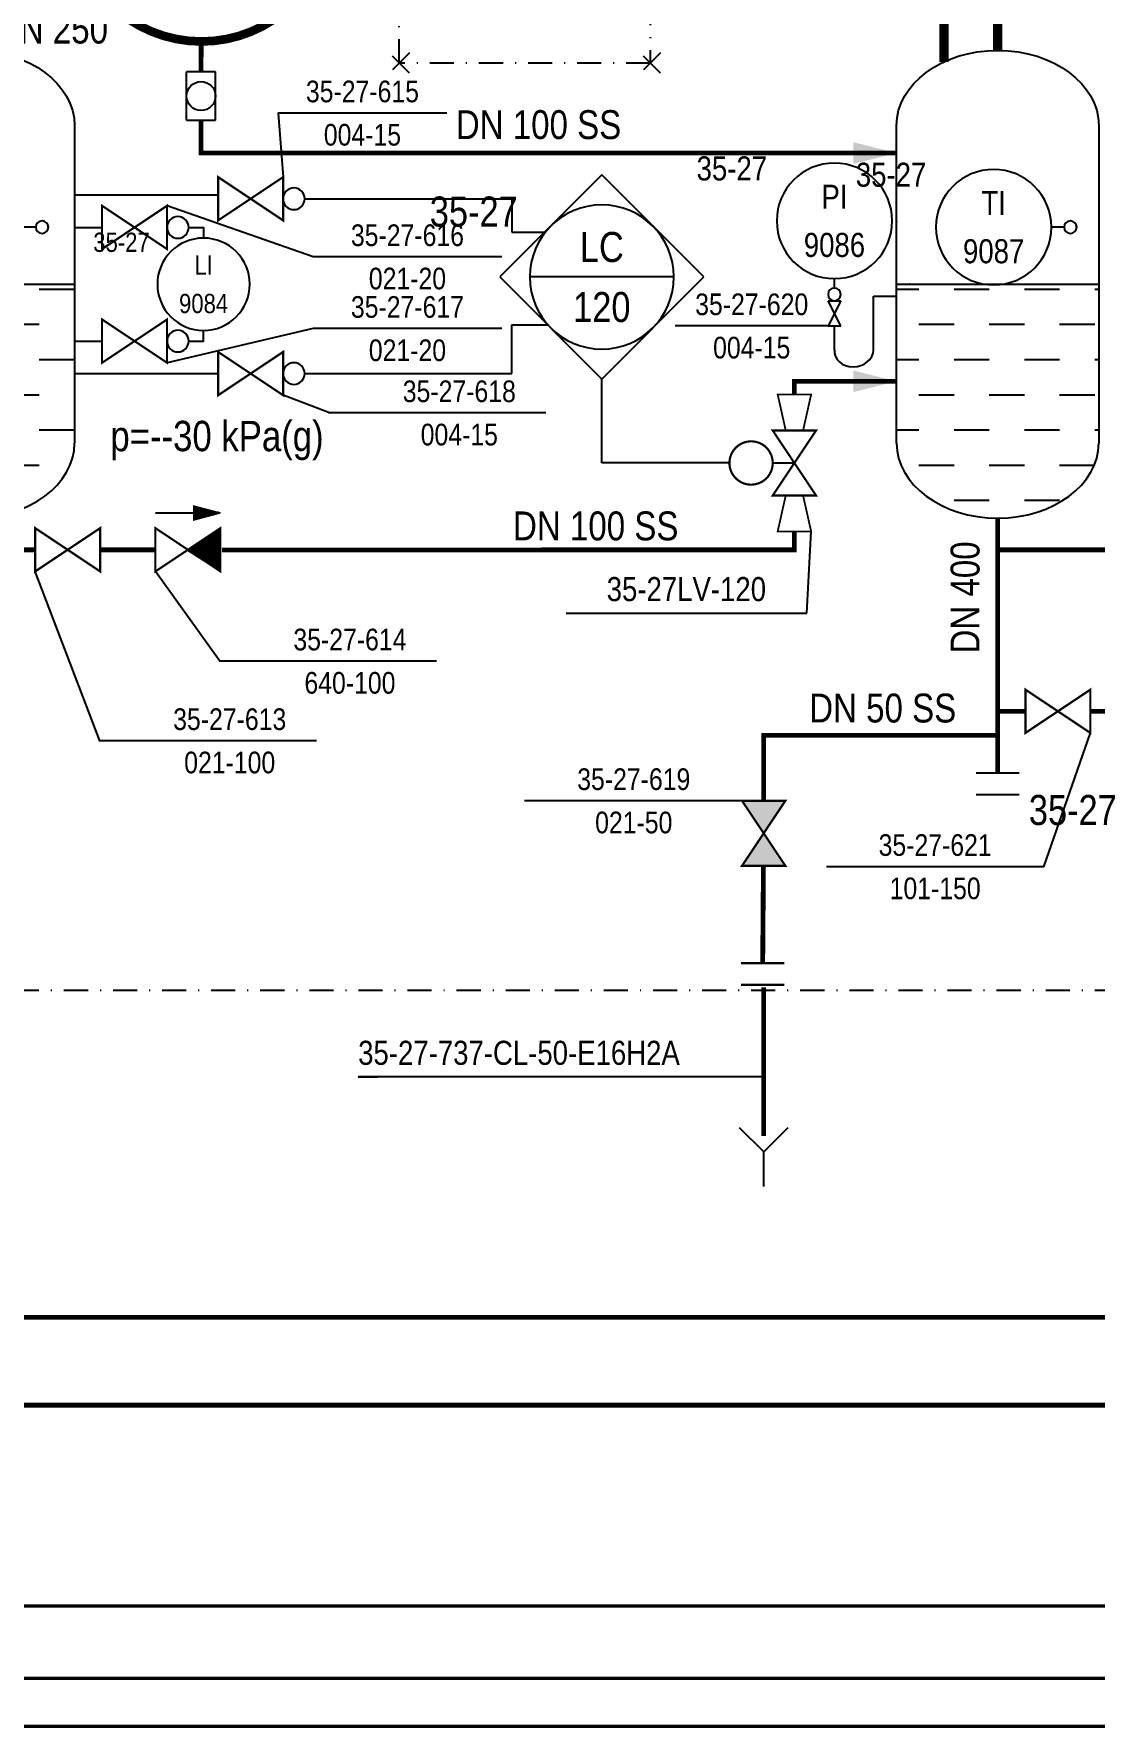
# Model space of a CAD drawing. Header units: millimetres. Extents: x -415 to 12957, y -5 to 599.
# Drawn here: x 10139.8 to 10250.1, y -0.2 to 175.9 of the extents above; entities that cross this region are included whole.
import ezdxf
from ezdxf.enums import TextEntityAlignment as Align

# ---------------------------------------------------------------- set-up
doc = ezdxf.new("R2010")
doc.units = ezdxf.units.MM
doc.header["$LTSCALE"] = 10
doc.header["$MEASUREMENT"] = 0
doc.header["$PDSIZE"] = 1
doc.linetypes.add('DASHDOT2', pattern=[0.5, 0.25, -0.125, 0, -0.125])
doc.layers.get('0').update_dxf_attribs({"linetype": 'CONTINUOUS'})
doc.layers.add('BALANSSI', color=3, linetype='CONTINUOUS', lineweight=25)
for name, color, linetype in [('KASIVENTTIILIT', 7, 'CONTINUOUS'), ('LAITTEISTO', 7, 'CONTINUOUS'), ('NAKOLASIT', 7, 'CONTINUOUS'), ('P-A-SHEET', 3, 'CONTINUOUS'), ('P-COND', 4, 'CONTINUOUS'), ('P-CVPOS', 7, 'CONTINUOUS'), ('P-DELIVERY_LIMIT', 1, 'DASHDOT2'), ('P-INSTRPOS', 7, 'CONTINUOUS'), ('P-INSTRPOS_TEXTS', 7, 'CONTINUOUS'), ('P-INSTRU', 7, 'CONTINUOUS'), ('P-LINEPOS', 7, 'CONTINUOUS'), ('P-OTHER', 7, 'CONTINUOUS'), ('P-STEAM1', 6, 'CONTINUOUS'), ('P-SYMB', 7, 'CONTINUOUS'), ('P-TEXT', 7, 'CONTINUOUS'), ('P-VALVEPOS', 7, 'CONTINUOUS'), ('P-WATER', 3, 'CONTINUOUS'), ('SAATOVENTTIILIT', 7, 'CONTINUOUS'), ('yyyy', 7, 'CONTINUOUS')]:
    doc.layers.add(name, color=color, linetype=linetype)
doc.styles.add('ARIAL', font='ARIALN.TTF')
doc.styles.add('ARIALN', font='ARIALN.TTF')
doc.styles.add('LEGIBLE', font='ARIALN.TTF')
doc.styles.add('SFS', font='ARIALN.TTF')
doc.styles.get("Standard").update_dxf_attribs({"font": 'ARIALN.TTF'})

# ---------------------------------------------------------------- blocks, each defined once
blk = doc.blocks.new('P008_05')
at = {"linetype": 'Continuous', "const_width": 0.5}
blk.add_lwpolyline([(0, 7.5, 0.9999999999999999), (0, -7.5, 0.9999999999999999)], format="xyb", close=True, dxfattribs=at)
blk.add_lwpolyline([(10, 5), (-3.75, 5), (3.75, 0), (-3.75, -5), (10, -5)], dxfattribs=at)
at = {"linetype": 'Continuous', "style": 'SFS', "flags": 9}
for tag, p in [('FC', (0, 3.5)), ('SYM_WIDTH', (0, 0))]:
    blk.add_attdef(tag, p, '', height=0.2, dxfattribs=at)
blk = doc.blocks.new('condensatetank2_5')
at = {"layer": 'yyyy'}
h = blk.add_hatch(dxfattribs=at)
h.set_pattern_fill('DASH', color=256, scale=39, style=0)
h.set_pattern_definition([(0, (-51.5000000485295, -34.88952783597014), (4.875, 4.875), [4.875, -4.875])])
h.paths.add_polyline_path([(13.99999999999545, 4.476419235288631e-13), (1.818989403545856e-12, 0), (2.728484105318785e-12, -21.99999999998994), (13.99999999999545, -21.99999999999392)])
h.paths.add_polyline_path([(27.99999999999498, 9.023892744153272e-13), (13.99999999999545, 4.547473508864641e-13), (13.99999999999545, -21.99999999999392), (27.99999999999456, -21.9999999999979)])
edge = h.paths.add_edge_path()
edge.add_ellipse((14.00000000000273, -22.00000000001091), major_axis=(14.00000000000182, 7.150027578561346e-10), ratio=0.7428571428563098, start_angle=179.9999999960784, end_angle=359.9999999970868)
edge.add_line((28.0000000000057, -21.9999999999979), (-1.932676241267473e-12, -21.99999999998994))
for p, q in [((2.728484105318785e-12, -21.99999999998545), (9.094947017729282e-13, 22.00000000001455)), ((27.99999999999545, 22.00000000000819), (27.99999999999454, -21.99999999999818)), ((0, 0), (27.99999999999545, 9.094947017729282e-13)), ((9.094947017729282e-13, -18.28623473030439), (9.094947017729282e-13, -18.28599999969538))]:
    blk.add_line(p, q, dxfattribs=at)
at = {"layer": 'yyyy', "extrusion": (0, 0, -1)}
blk.add_ellipse((14.00000000000273, 22.00000000001091), major_axis=(14.00000000000182, -7.150027578561346e-10), ratio=0.7428571428563098, start_param=3.141592653521355, end_param=6.283185307111148, dxfattribs=at)
at = {"layer": 'yyyy'}
blk.add_ellipse((14.00000000000273, -22.00000000001091), major_axis=(14.00000000000182, 7.150027578561346e-10), ratio=0.7428571428563098, start_param=3.141592653521349, end_param=6.283185307111142, dxfattribs=at)
for p in [(6.366462912410498e-12, 8.680000000009386), (-4.82032191939652e-11, 0), (1.777999999952044, 0)]:
    blk.add_point(p, dxfattribs=at)
blk = doc.blocks.new('T001_11')
at = {"const_width": 0.25}
blk.add_lwpolyline([(-3.75, -2.5), (-3.75, 2.5), (3.75, -2.5), (3.75, 2.5), (-3.75, -2.5)], dxfattribs=at)
at = {"linetype": 'Continuous', "style": 'SFS', "flags": 9}
for tag, p in [('FC', (0, 3.5)), ('SYM_WIDTH', (0, 0))]:
    blk.add_attdef(tag, p, '', height=0.2, dxfattribs=at)
blk = doc.blocks.new('ARROW')
blk.add_solid([(-2.5, -1.25), (-2.5, 1.25), (2.5, 0)])
at = {"linetype": 'Continuous', "flags": 1}
blk.add_attdef('SYM_WIDTH', (0, 0), '', height=3, dxfattribs=at)
blk = doc.blocks.new('t001_00')
at = {"const_width": 0.25}
blk.add_lwpolyline([(-3.75, -2.5), (-3.75, 2.5), (3.75, -2.5), (3.75, 2.5), (-3.75, -2.5)], dxfattribs=at)
at = {"linetype": 'Continuous'}
for points in [[(-3.75, 2.5), (-3.75, -2.5), (0, 0)], [(0, 0), (3.75, 2.5), (3.75, -2.5)]]:
    blk.add_solid(points, dxfattribs=at)
blk = doc.blocks.new('T200FFL')
at = {"const_width": 0.25}
for points in [[(-1.25, 2.5), (-1.25, -2.5)], [(1.25, -2.5), (1.25, 2.5)]]:
    blk.add_lwpolyline(points, dxfattribs=at)
at = {"linetype": 'Continuous', "style": 'SFS', "flags": 9}
for tag, p in [('FC', (0, 3.5)), ('SYM_WIDTH', (0, 0))]:
    blk.add_attdef(tag, p, '', height=0.2, dxfattribs=at)
blk = doc.blocks.new('*X39')
at = {"color": 0, "linetype": 'Continuous'}
for p, q in [((207.5952036565361, 476.2957805074241), (210.5388824294037, 479.2394592802918)), ((207.609778464199, 476.2749999760277), (210.5526682302, 479.2178897420288)), ((207.6606345288042, 476.3965667187516), (210.5250966286074, 479.2610288185548)), ((207.7260654010724, 476.4973529300791), (210.5113108278111, 479.2825983568179)), ((207.7914962733405, 476.5981391414066), (210.4975250270148, 479.3041678950809)), ((207.8569271456087, 476.698925352734), (210.4837392262185, 479.3257374333439)), ((207.9223580178767, 476.7997115640614), (210.4699534254221, 479.3473069716068)), ((207.9877888901449, 476.9004977753889), (210.4561676246258, 479.3688765098699)), ((208.053219762413, 477.0012839867164), (210.4423818238295, 479.3904460481329)), ((208.1186506346812, 477.1020701980439), (210.4285960230332, 479.4120155863959)), ((208.1840815069493, 477.2028564093713), (210.4148102222369, 479.4335851246589)), ((208.2495123792174, 477.3036426206987), (210.4010244214406, 479.4551546629219)), ((208.3149432514855, 477.4044288320262), (210.3872386206442, 479.4767242011849)), ((208.3803741237537, 477.5052150433536), (210.3734528198479, 479.4982937394479)), ((208.4458049960218, 477.6060012546811), (210.3596670190516, 479.519863277711)), ((208.51123586829, 477.7067874660086), (210.3458812182553, 479.541432815974)), ((208.576666740558, 477.807573677336), (210.332095417459, 479.563002354237)), ((208.6420976128262, 477.9083598886635), (210.3183096166626, 479.5845718925)), ((208.7075284850943, 478.009146099991), (210.3045238158663, 479.606141430763)), ((208.7729593573625, 478.1099323113185), (210.29073801507, 479.627710969026)), ((208.8383902296306, 478.2107185226459), (210.2769522142737, 479.649280507289)), ((208.9038211018987, 478.3115047339733), (210.2631664134774, 479.670850045552)), ((208.9692519741669, 478.4122909453008), (210.2493806126811, 479.692419583815)), ((209.034682846435, 478.5130771566282), (210.2355948118848, 479.713989122078)), ((209.1001137187031, 478.6138633679557), (210.2218090110884, 479.735558660341)), ((209.1655445909713, 478.7146495792832), (210.2080232102921, 479.7571281986041)), ((209.2309754632394, 478.8154357906106), (210.1942374094958, 479.7786977368671)), ((209.2964063355075, 478.9162220019381), (210.1804516086995, 479.8002672751301)), ((209.3618372077757, 479.0170082132656), (210.1666658079032, 479.8218368133931)), ((209.4272680800438, 479.117794424593), (210.1528800071069, 479.8434063516561)), ((209.4926989523119, 479.2185806359205), (210.1390942063105, 479.8649758899191)), ((207.6451338032583, 476.2749999760277), (210.5664540309964, 479.1963202037658)), ((207.6804891423176, 476.2749999760277), (210.5802398317927, 479.1747506655028)), ((207.715844481377, 476.2749999760277), (210.594025632589, 479.1531811272397)), ((207.7511998204363, 476.2749999760277), (210.6078114333853, 479.1316115889767)), ((207.7865551594956, 476.2749999760277), (210.6215972341816, 479.1100420507137)), ((207.8219104985549, 476.2749999760277), (210.6353830349779, 479.0884725124507)), ((207.8572658376143, 476.2749999760277), (210.6491688357743, 479.0669029741877)), ((207.8926211766736, 476.2749999760277), (210.6629546365706, 479.0453334359247)), ((207.927976515733, 476.2749999760277), (210.6767404373669, 479.0237638976617)), ((207.9633318547922, 476.2749999760277), (210.6905262381632, 479.0021943593987)), ((207.9986871938516, 476.2749999760277), (210.7043120389595, 478.9806248211357)), ((208.0340425329109, 476.2749999760277), (210.7180978397558, 478.9590552828727)), ((208.0693978719702, 476.2749999760277), (210.7318836405522, 478.9374857446097)), ((208.1047532110296, 476.2749999760277), (210.7456694413485, 478.9159162063467)), ((208.1401085500889, 476.2749999760277), (210.7594552421448, 478.8943466680836)), ((208.1754638891482, 476.2749999760277), (210.7732410429411, 478.8727771298206)), ((208.2108192282076, 476.2749999760277), (210.7870268437374, 478.8512075915576)), ((208.2461745672669, 476.2749999760277), (210.8008126445337, 478.8296380532946)), ((208.2815299063262, 476.2749999760277), (210.8145984453301, 478.8080685150316)), ((208.3168852453855, 476.2749999760277), (210.8283842461264, 478.7864989767686)), ((208.3522405844448, 476.2749999760277), (210.8421700469227, 478.7649294385056)), ((208.3875959235042, 476.2749999760277), (210.855955847719, 478.7433599002426)), ((208.4229512625635, 476.2749999760277), (210.8697416485153, 478.7217903619796)), ((208.4583066016228, 476.2749999760277), (210.8835274493117, 478.7002208237166)), ((208.4936619406821, 476.2749999760277), (210.897313250108, 478.6786512854536)), ((208.5290172797415, 476.2749999760277), (210.9110990509043, 478.6570817471905)), ((208.5643726188008, 476.2749999760277), (210.9248848517006, 478.6355122089275)), ((208.5997279578602, 476.2749999760277), (210.9386706524969, 478.6139426706645)), ((208.6350832969195, 476.2749999760277), (210.9524564532933, 478.5923731324015)), ((208.6704386359788, 476.2749999760277), (210.9662422540895, 478.5708035941385)), ((208.7057939750381, 476.2749999760277), (210.9800280548859, 478.5492340558755)), ((208.7411493140974, 476.2749999760277), (210.9938138556822, 478.5276645176124)), ((208.7765046531568, 476.2749999760277), (211.0075996564785, 478.5060949793494)), ((208.8118599922161, 476.2749999760277), (211.0213854572748, 478.4845254410864)), ((208.8472153312754, 476.2749999760277), (211.0351712580711, 478.4629559028235)), ((208.8825706703348, 476.2749999760277), (211.0489570588674, 478.4413863645604)), ((208.9179260093941, 476.2749999760277), (211.0627428596638, 478.4198168262974)), ((208.9532813484534, 476.2749999760277), (211.0765286604601, 478.3982472880344)), ((208.9886366875128, 476.2749999760277), (211.0903144612564, 478.3766777497714)), ((209.023992026572, 476.2749999760277), (211.1041002620527, 478.3551082115084)), ((209.0593473656314, 476.2749999760277), (211.117886062849, 478.3335386732454)), ((209.0947027046907, 476.2749999760277), (211.1316718636454, 478.3119691349823)), ((209.1300580437501, 476.2749999760277), (211.1454576644417, 478.2903995967193)), ((209.1654133828094, 476.2749999760277), (211.159243465238, 478.2688300584563)), ((209.2007687218687, 476.2749999760277), (211.1730292660343, 478.2472605201933)), ((209.236124060928, 476.2749999760277), (211.1868150668306, 478.2256909819303)), ((209.2714793999874, 476.2749999760277), (211.2006008676269, 478.2041214436673)), ((209.3068347390467, 476.2749999760277), (211.2143866684233, 478.1825519054043)), ((209.342190078106, 476.2749999760277), (211.2281724692196, 478.1609823671413)), ((209.3775454171653, 476.2749999760277), (211.2419582700159, 478.1394128288783)), ((209.4129007562247, 476.2749999760277), (211.2557440708122, 478.1178432906153)), ((209.448256095284, 476.2749999760277), (211.2695298716085, 478.0962737523523)), ((209.4836114343433, 476.2749999760277), (211.2833156724049, 478.0747042140893)), ((209.5189667734027, 476.2749999760277), (211.2971014732012, 478.0531346758262)), ((209.554322112462, 476.2749999760277), (211.3108872739975, 478.0315651375632)), ((209.5896774515213, 476.2749999760277), (211.3246730747938, 478.0099955993002)), ((209.6250327905806, 476.2749999760277), (211.3384588755901, 477.9884260610372)), ((209.66038812964, 476.2749999760277), (211.3522446763864, 477.9668565227742)), ((209.6957434686993, 476.2749999760277), (211.3660304771828, 477.9452869845112)), ((209.7310988077586, 476.2749999760277), (211.379816277979, 477.9237174462482)), ((209.7664541468179, 476.2749999760277), (211.3936020787754, 477.9021479079852)), ((209.8018094858773, 476.2749999760277), (211.4073878795717, 477.8805783697222)), ((209.8371648249366, 476.2749999760277), (211.421173680368, 477.8590088314592)), ((209.8725201639959, 476.2749999760277), (211.4349594811643, 477.8374392931961)), ((209.9078755030552, 476.2749999760277), (211.4487452819606, 477.8158697549331)), ((209.9432308421146, 476.2749999760277), (211.462531082757, 477.7943002166701)), ((209.9785861811739, 476.2749999760277), (211.4763168835533, 477.7727306784071)), ((210.0139415202332, 476.2749999760277), (211.4901026843496, 477.7511611401441)), ((210.0492968592926, 476.2749999760277), (211.5038884851459, 477.7295916018811)), ((210.0846521983519, 476.2749999760277), (211.5176742859422, 477.7080220636181)), ((210.1200075374112, 476.2749999760277), (211.5314600867385, 477.686452525355)), ((210.1553628764705, 476.2749999760277), (211.5452458875349, 477.664882987092)), ((210.1907182155299, 476.2749999760277), (211.5590316883312, 477.643313448829)), ((210.2260735545892, 476.2749999760277), (211.5728174891275, 477.621743910566)), ((210.2614288936485, 476.2749999760277), (211.5866032899238, 477.600174372303)), ((210.2967842327078, 476.2749999760277), (211.6003890907201, 477.57860483404)), ((210.3321395717672, 476.2749999760277), (211.6141748915165, 477.557035295777)), ((210.3674949108265, 476.2749999760277), (211.6279606923128, 477.535465757514)), ((210.4028502498859, 476.2749999760277), (211.6417464931091, 477.513896219251)), ((210.4382055889452, 476.2749999760277), (211.6555322939054, 477.492326680988)), ((210.4735609280045, 476.2749999760277), (211.6693180947017, 477.4707571427249)), ((210.5089162670638, 476.2749999760277), (211.683103895498, 477.4491876044619)), ((210.5442716061231, 476.2749999760277), (211.6968896962944, 477.4276180661989)), ((210.5796269451825, 476.2749999760277), (211.7106754970907, 477.4060485279359)), ((210.6149822842418, 476.2749999760277), (211.724461297887, 477.3844789896729)), ((210.6503376233011, 476.2749999760277), (211.7382470986833, 477.3629094514099)), ((210.6856929623605, 476.2749999760277), (211.7520328994796, 477.3413399131469)), ((210.7210483014198, 476.2749999760277), (211.7658187002759, 477.3197703748839)), ((210.7564036404791, 476.2749999760277), (211.7796045010723, 477.2982008366209)), ((210.7917589795384, 476.2749999760277), (211.7933903018686, 477.2766312983579)), ((210.8271143185978, 476.2749999760277), (211.8071761026649, 477.2550617600949)), ((210.8624696576571, 476.2749999760277), (211.8209619034612, 477.2334922218319)), ((210.8978249967164, 476.2749999760277), (211.8347477042575, 477.2119226835688)), ((210.9331803357758, 476.2749999760277), (211.8485335050538, 477.1903531453058)), ((210.9685356748351, 476.2749999760277), (211.8623193058501, 477.1687836070428)), ((211.0038910138944, 476.2749999760277), (211.8761051066465, 477.1472140687798)), ((211.0392463529537, 476.2749999760277), (211.8898909074428, 477.1256445305168)), ((211.0746016920131, 476.2749999760277), (211.9036767082391, 477.1040749922538)), ((211.1099570310724, 476.2749999760277), (211.9174625090354, 477.0825054539907)), ((211.1453123701317, 476.2749999760277), (211.9312483098317, 477.0609359157278)), ((211.180667709191, 476.2749999760277), (211.9450341106281, 477.0393663774648)), ((211.2160230482504, 476.2749999760277), (211.9588199114244, 477.0177968392017)), ((211.2513783873097, 476.2749999760277), (211.9726057122207, 476.9962273009387)), ((211.2867337263691, 476.2749999760277), (211.986391513017, 476.9746577626757)), ((211.3220890654283, 476.2749999760277), (212.0001773138133, 476.9530882244127)), ((211.3574444044877, 476.2749999760277), (212.0139631146097, 476.9315186861497)), ((211.392799743547, 476.2749999760277), (212.027748915406, 476.9099491478867)), ((211.4281550826063, 476.2749999760277), (212.0415347162023, 476.8883796096237)), ((211.4635104216657, 476.2749999760277), (212.0553205169986, 476.8668100713606)), ((211.498865760725, 476.2749999760277), (212.0691063177949, 476.8452405330976)), ((211.5342210997843, 476.2749999760277), (212.0828921185912, 476.8236709948346)), ((211.5695764388437, 476.2749999760277), (212.0966779193875, 476.8021014565716)), ((211.604931777903, 476.2749999760277), (212.1104637201839, 476.7805319183086)), ((211.6402871169623, 476.2749999760277), (212.1242495209802, 476.7589623800456)), ((211.6756424560216, 476.2749999760277), (212.1380353217765, 476.7373928417826)), ((211.7109977950809, 476.2749999760277), (212.1518211225728, 476.7158233035196)), ((211.7463531341403, 476.2749999760277), (212.1656069233691, 476.6942537652566)), ((211.7817084731996, 476.2749999760277), (212.1793927241654, 476.6726842269936)), ((211.8170638122589, 476.2749999760277), (212.1931785249618, 476.6511146887306)), ((211.8524191513183, 476.2749999760277), (212.2069643257581, 476.6295451504675)), ((211.8877744903776, 476.2749999760277), (212.2207501265544, 476.6079756122045)), ((211.9231298294369, 476.2749999760277), (212.2345359273507, 476.5864060739415)), ((211.9584851684963, 476.2749999760277), (212.248321728147, 476.5648365356785)), ((211.9938405075556, 476.2749999760277), (212.2621075289433, 476.5432669974155)), ((212.0291958466149, 476.2749999760277), (212.2758933297397, 476.5216974591525)), ((212.0645511856742, 476.2749999760277), (212.289679130536, 476.5001279208895)), ((212.0999065247335, 476.2749999760277), (212.3034649313323, 476.4785583826265)), ((212.1352618637929, 476.2749999760277), (212.3172507321286, 476.4569888443635)), ((212.1706172028522, 476.2749999760277), (212.3310365329249, 476.4354193061005)), ((212.2059725419115, 476.2749999760277), (212.3448223337213, 476.4138497678375)), ((212.2413278809709, 476.2749999760277), (212.3586081345176, 476.3922802295745)), ((212.2766832200302, 476.2749999760277), (212.3723939353139, 476.3707106913114)), ((212.3120385590896, 476.2749999760277), (212.3861797361102, 476.3491411530484)), ((212.3473938981489, 476.2749999760277), (212.3999655369065, 476.3275716147854)), ((212.3827492372082, 476.2749999760277), (212.4137513377028, 476.3060020765224)), ((212.4181045762675, 476.2749999760277), (212.4275371384992, 476.2844325382594))]:
    blk.add_line(p, q, dxfattribs=at)
blk = doc.blocks.new('t001_ch2')
for points, const_width in [([(-3.75, 2.5), (-3.75, -2.5), (3.75, 2.5), (3.75, -2.5), (-3.75, 2.5)], 0.25), ([(-3.569999999999993, -4.300000000000011), (-0.7699999999999818, -3.550000000000011), (-0.7699999999999818, -4.930000000000007), (-3.170000000000016, -4.300000000000011), (-0.8799999999999955, -3.689999999999998), (-0.8799999999999955, -4.800000000000011), (-2.769999999999982, -4.300000000000011), (-0.9800000000000182, -3.819999999999993), (-0.9800000000000182, -4.670000000000016), (-2.370000000000005, -4.300000000000011), (-1.079999999999984, -3.949999999999989), (-1.079999999999984, -4.53000000000003), (-1.96999999999997, -4.300000000000011), (-1.189999999999998, -4.090000000000032), (-1.189999999999998, -4.400000000000034), (-1.569999999999993, -4.300000000000011), (-1.29000000000002, -4.220000000000027), (-1.29000000000002, -4.259999999999991), (-1.170000000000016, -4.220000000000027)], 0.35), ([(3.752429737796547, -4.25), (-3.75, -4.25)], 0.25)]:
    blk.add_lwpolyline(points, dxfattribs=dict(const_width=const_width))
at = {"linetype": 'Continuous', "const_width": 0.25}
for points in [[(-0.0762593402305356, 0.02642908797622567), (-3.7362288187594, -2.424999740678004), (-3.717650889155948, 2.422143331955169), (-0.02052457353136106, 0.06357190559202763)], [(0, 0), (-3.725000023972314, -2.418287160090074), (-3.725000023972314, 2.283509168513945), (-3.725000023972314, 2.433565799026724), (-0.1249996089894694, 0.132687218203273)]]:
    blk.add_lwpolyline(points, dxfattribs=at)
at = {"linetype": 'Continuous', "xscale": -1, "rotation": 270}
blk.add_blockref('*X39', (-480, -210), dxfattribs=at)
blk = doc.blocks.new('T100CON')
at = {"const_width": 0.25}
blk.add_lwpolyline([(-2.5, 2.400000000000006), (2.5, 1.28000000000003), (2.5, -1.119999999999976), (-2.5, -2.239999999999952)], close=True, dxfattribs=at)
at = {"style": 'LEGIBLE', "flags": 9}
for tag, p in [('FC', (0, 3.5)), ('SYM_WIDTH', (0, 0))]:
    blk.add_attdef(tag, p, '', height=1.8, dxfattribs=at)
blk = doc.blocks.new('PI321')
for p, q in [((0.5, 0.25), (-0.5, -0.25)), ((-0.5, -0.25), (-0.5, 0.25)), ((-0.5, 0.25), (0.5, -0.25)), ((0.5, -0.25), (0.5, 0.25))]:
    blk.add_line(p, q)
blk = doc.blocks.new('PPI_0103B')
at = {"color": 0, "linetype": 'ByBlock'}
blk.add_circle((0, 0), 1.25, dxfattribs=at)
blk = doc.blocks.new('PPI_0900A')
at = {"color": 0, "linetype": 'ByBlock'}
blk.add_line((-2.5, 0), (2.5, 0), dxfattribs=at)
blk = doc.blocks.new('PPI_1207A')
at = {"color": 0, "linetype": 'ByBlock'}
for p, q in [((-8.5, 0), (0, 8.5)), ((0, 8.5), (8.5, 0)), ((0, -8.5), (-8.5, 0)), ((-6, 0), (6, 0)), ((8.5, 0), (0, -8.5))]:
    blk.add_line(p, q, dxfattribs=at)
blk.add_circle((0, 0), 6, dxfattribs=at)
blk = doc.blocks.new('PPI_1000A')
at = {"color": 0, "linetype": 'ByBlock'}
blk.add_line((-1, 0), (1, 0), dxfattribs=at)
blk = doc.blocks.new('PPI_1200A')
at = {"color": 0, "linetype": 'ByBlock'}
blk.add_circle((0, 0), 6, dxfattribs=at)
blk = doc.blocks.new('PPI_1100A')
at = {"color": 0, "linetype": 'ByBlock'}
blk.add_line((0, 0), (2, 0), dxfattribs=at)

msp = doc.modelspace()

# ---------------------------------------------------------------- linework, layer by layer
at = {"layer": 'NAKOLASIT'}
for points in [[(10158.71198938676, 171.896535757351), (10155.71198938676, 171.896535757351)], [(10155.71198938676, 166.896535757351), (10155.71198938676, 171.896535757351)], [(10158.71198938676, 166.896535757351), (10158.71198938676, 171.896535757351)], [(10155.71198938676, 166.896535757351), (10158.71198938676, 166.896535757351)]]:
    msp.add_lwpolyline(points, dxfattribs=at)
msp.add_circle((10157.21198938676, 169.396535757351), 1.5, dxfattribs=at)
at = {"layer": 'P-A-SHEET', "color": 7, "const_width": 0.35}
for points in [[(-410, 0), (12952.0627953521, 9.094947017729282e-13), (12952.0627953521, 594.0000000000009), (-410, 594)], [(-405, 5), (12947.0627953521, 5.000000000000966), (12947.0627953521, 589.0000000000009), (-405, 589)]]:
    msp.add_lwpolyline(points, close=True, dxfattribs=at)
at = {"layer": 'P-COND', "const_width": 0.5}
for points in [[(10157.21990725519, 175.0665099516447), (10157.21198938676, 171.896535757351)], [(10239.97610133805, 125.5423366695842), (10239.9761013377, 99.05395240672925)], [(10139.97965448478, 122.2546374147384), (10133.56614663329, 122.2546374147666)], [(10152.4458800293, 122.2546374147361), (10146.72965448478, 122.2546374147383)], [(10257.82795594059, 122.2546374147561), (10239.97610133749, 122.2546374147666)], [(10242.86162316892, 105.4741995632922), (10239.97610133756, 105.4741995632928)], [(10255.35996907934, 105.4741995632741), (10249.61162316892, 105.4741995632741)], [(10215.64115594256, 89.42118952169932), (10215.56255588291, 79.30007846008829)], [(10215.66736602955, 76.79519915603231), (10215.66736602955, 61.33349303192443)], [(9965.012261729555, 42.50314911413057), (10365.1005638246, 42.50314911413057), (10365.1005638246, 67.92401376957173)]]:
    msp.add_lwpolyline(points, dxfattribs=at)
at = {"layer": 'P-COND'}
for points in [[(10157.21198938676, 166.896535757351, 0.5, 0.5, 0), (10157.21198938675, 163.472164614798, 0.5, 0.5, 0), (10229.47610133765, 163.472164614801, 0, 0, 0)], [(10229.45360135922, 139.7621956165432, 0.5, 0.5, 0), (10218.85822225598, 139.7621956165432, 0.5, 0.5, 0), (10218.85822225598, 138.396979274428, 0, 0, 0)], [(10218.85822225607, 124.1469792744307, 0.5, 0.5, 0), (10218.85822225609, 122.2308512358779, 0.5, 0.5, 0), (10159.37713810915, 122.2308512355773, 0, 0, 0)], [(10239.97610133773, 102.9832083518847, 0.5, 0.5, 0), (10215.66736602955, 102.9832083518874, 0.5, 0.5, 0), (10215.66736602955, 96.17118952170011, 0, 0, 0)]]:
    msp.add_lwpolyline(points, format="xyseb", dxfattribs=at)
at = {"layer": 'P-COND', "linetype": 'Continuous', "const_width": 0.5}
msp.add_lwpolyline([(9965.012261729555, 33.38627891187319), (12427.17901858061, 33.38627891187777)], dxfattribs=at)
at = {"layer": 'P-CVPOS'}
for points in [[(10220.13375648118, 115.6707836828274), (10220.59822225609, 124.1469792744307)], [(10195.13375648118, 115.6707836828274), (10220.13375648118, 115.6707836828274)]]:
    msp.add_lwpolyline(points, dxfattribs=at)
at = {"layer": 'P-DELIVERY_LIMIT'}
for points in [[(10415.72572665103, 167.6863489132101), (10415.72904390792, 174.9480384299671), (10425.87184673657, 174.9480376773941), (10425.87185008505, 220.0771450764477), (10203.88667296789, 220.0771768546576), (10203.88667296789, 172.820029215964), (10177.80861738487, 172.8200292159635), (10177.80861738487, 207.5394809277063), (10141.49721122116, 207.5394809277106), (10141.49721122116, 179.929030991031), (10116.26932481118, 179.9290309910309), (10116.26932481118, 161.1548331112571), (10081.76829471142, 161.1547897504774), (10081.76825425661, 76.48949378546996), (10377.72687564594, 76.48945340541485), (10377.7269679566, 113.5718684776832), (10425.8720738111, 113.5717405146696), (10425.8718466013, 167.6863489132103), (10415.72572665103, 167.6863489132101)], [(10178.8702580001, 171.7603503947702), (10176.74697676964, 173.8797080371568)], [(10178.86829620606, 173.8816698311975), (10176.74893856368, 171.7583886007305)], [(10204.94831358312, 171.7603503947702), (10202.82503235266, 173.8797080371568)], [(10204.94635178908, 173.8816698311975), (10202.8269941467, 171.7583886007305)]]:
    msp.add_lwpolyline(points, dxfattribs=at)
at = {"layer": 'P-INSTRU'}
for points in [[(10144.06614663291, 159.1235866695935), (10158.98454347186, 159.1235866695935)], [(10167.98454347186, 158.7265834272), (10189.51648406486, 158.7265834272)], [(10189.51648406486, 158.7265834272), (10189.51648406486, 155.2454716766503)], [(10140.03360778141, 155.7741898779965), (10138.72110778141, 155.774189877997)], [(10144.06614663291, 155.7485866695935), (10146.92808192382, 155.7485866695935)], [(10155.92808192382, 155.7485866695935), (10157.47495692382, 155.7485866695935), (10157.47495692382, 154.6423366695927)], [(10189.51648406486, 155.2454716766503), (10192.96381486492, 155.2454716766503)], [(10246.8745699053, 155.7741898779962), (10245.5620699053, 155.7741898779966)], [(10223.01919266795, 149.4461760654048), (10223.01919266795, 150.4305510654085)], [(10227.08479823305, 148.6024260654019), (10229.47610133765, 148.6024260654005)], [(10155.92808192382, 143.9360866695927), (10157.47495692382, 143.9360866695927), (10157.47495692382, 145.0423366695927)], [(10189.51648406486, 145.6235866695935), (10193.23628420094, 145.6235866695935)], [(10189.51648406486, 140.5610866695935), (10189.51648406486, 145.6235866695935)], [(10144.06614663291, 143.9360866695935), (10146.92808192382, 143.9360866695935)], [(10144.06614663291, 140.5610866695935), (10158.98454347186, 140.5610866695935)], [(10167.98454347186, 140.5610866695935), (10189.51648406486, 140.5610866695935)], [(10198.84981144466, 131.2719792744302), (10198.84981144466, 139.9907472987585)], [(10212.10822225609, 131.2719792744298), (10198.84981144466, 131.2719792744302)]]:
    msp.add_lwpolyline(points, dxfattribs=at)
at = {"layer": 'P-LINEPOS'}
msp.add_lwpolyline([(10215.66736602955, 67.48956449661551), (10173.53284993673, 67.48956449661551)], dxfattribs=at)
at = {"layer": 'P-OTHER'}
for points in [[(10227.08479823304, 142.9774260654019), (10227.08479823305, 148.6024260654019)], [(10222.36294266795, 145.5086760654044), (10206.48394980955, 145.5086760654044)], [(10223.01919266794, 142.9774260654041), (10223.01919266794, 145.5086760654041)], [(10213.12189602955, 62.23066180374025), (10215.66736602955, 59.68510180373977)], [(10215.66736602955, 59.68510180373977), (10218.21292602955, 62.23066180374025)], [(10215.66736602955, 56.08510180374032), (10215.66736602955, 59.68510180373977)]]:
    msp.add_lwpolyline(points, dxfattribs=at)
at = {"layer": 'P-OTHER', "color": 0}
msp.add_ellipse((10225.05199545049, 143.044375677942), major_axis=(2.00888690942564, 0.3725268993036353), ratio=0.8748492968845922, start_param=2.932716984548643, end_param=6.074309638138436, dxfattribs=at)
at = {"layer": 'P-STEAM1', "const_width": 1}
for points in [[(10234.39971604085, 177.237046493213), (10234.39971604085, 172.9514247025508)], [(10239.97610133805, 174.1423366695937), (10239.97565810034, 177.237046493208)]]:
    msp.add_lwpolyline(points, dxfattribs=at)
at = {"layer": 'P-VALVEPOS'}
for points in [[(10182.73907690023, 167.6275505974649), (10165.21971900486, 167.6275505974649), (10165.73454347186, 160.9765834271995)], [(10188.44516177755, 152.6860409687044), (10168.865253362, 152.6860409687044), (10153.67808192382, 157.9985866695926)], [(10188.44516177755, 145.2335231099889), (10168.865253362, 145.2335231099889), (10153.67808192382, 141.6860866695944)], [(10170.54269779967, 136.4727904012558), (10165.73454347186, 138.3110866695944)], [(10193.04269779967, 136.4727904012558), (10170.44169779968, 136.4727904012558)], [(10146.68987573167, 102.4046572381496), (10139.97965448478, 120.0046374147393)], [(10159.1801793145, 110.680279399123), (10152.46995806762, 120.0046374147429)], [(10181.6801793145, 110.680279399123), (10159.07917931451, 110.680279399123)], [(10169.18987573167, 102.4046572381496), (10146.58887573167, 102.4046572381496)], [(10244.78110515406, 89.32808428817697), (10249.61162316892, 103.2241995632855)], [(10213.41736602955, 96.1711895217), (10190.81636602954, 96.1711895217)], [(10244.78110515406, 89.32808428817697), (10222.18010515406, 89.32808428817697)]]:
    msp.add_lwpolyline(points, dxfattribs=at)
at = {"layer": 'P-WATER', "const_width": 0.35}
msp.add_lwpolyline([(9965.012261729555, 12.5), (12405.83081645442, 12.5)], dxfattribs=at)
at = {"layer": 'SAATOVENTTIILIT', "const_width": 0.2249999999999659}
for points in [[(10221.10822225609, 127.8969792744307), (10216.60822225609, 127.8969792744307), (10221.10822225609, 134.6469792744289), (10216.60822225609, 134.6469792744289), (10221.10822225609, 127.8969792744307)], [(10216.60822225609, 131.2719792744298), (10218.85822225609, 131.2719792744298)]]:
    msp.add_lwpolyline(points, dxfattribs=at)
msp.add_lwpolyline([(10212.10822225609, 131.2719792744298, 0.9999999999999999), (10216.60822225609, 131.2719792744298, 0.9999999999999999)], format="xyb", close=True, dxfattribs=at)

# ---------------------------------------------------------------- block references
at = {"layer": 'KASIVENTTIILIT', "xscale": -0.8999999999996362, "yscale": 0.8999999999996362, "zscale": 0.8999999999996362}
for p in [(10162.35954347186, 158.7265834272004), (10150.30308192382, 155.7485866695935), (10150.30308192382, 143.9360866695935), (10162.35954347186, 140.5610866695935)]:
    msp.add_blockref('T001_11', p, dxfattribs=at)
at = {"layer": 'KASIVENTTIILIT'}
for name, p, xscale, yscale, zscale, rotation in [('PI321', (10223.01919266795, 146.8211760654041), -2.625, 2.625, 2.625, 269.9999999999772), ('t001_ch2', (10155.84495806762, 122.254637414742), 0.8999999999996362, 0.8999999999996362, 0.8999999999996362, 180), ('T001_11', (10143.35465448478, 122.2546374147384), 0.8999999999996362, 0.8999999999996362, 0.8999999999996362, 180), ('T001_11', (10246.23662316892, 105.4741995632846), 0.8999999999996362, 0.8999999999996362, 0.8999999999996362, 180), ('t001_00', (10215.66736602955, 92.79618952169966), 0.900000000000091, 0.900000000000091, 0.900000000000091, 90.00000000000001)]:
    msp.add_blockref(name, p, dxfattribs=dict(at, xscale=xscale, yscale=yscale, zscale=zscale, rotation=rotation))
at = {"layer": 'LAITTEISTO', "xscale": -1.800000000000182, "yscale": 1.800000000000182, "zscale": 1.800000000000182, "rotation": 180}
msp.add_blockref('P008_05', (10157.25362705348, 188.5664678395507), dxfattribs=at)
at = {"layer": 'LAITTEISTO', "xscale": 0.75, "yscale": 0.75, "zscale": 0.75}
for p in [(10123.06614663291, 149.8423366695899), (10229.47610133765, 149.8423366695849)]:
    msp.add_blockref('condensatetank2_5', p, dxfattribs=at)
at = {"layer": 'P-COND', "xscale": 0.8999999999996362, "yscale": 0.8999999999996362, "zscale": 0.8999999999996362}
for p in [(10227.22610133765, 163.4777896094111), (10227.22610133765, 139.7621956165432)]:
    msp.add_blockref('ARROW', p, dxfattribs=at)
at = {"layer": 'P-CVPOS', "color": 140, "xscale": -1, "rotation": 180}
msp.add_blockref('PPI_1000A', (10207.63375648118, 115.6707836828274), dxfattribs=at)
at = {"layer": 'P-INSTRPOS', "color": 140, "xscale": -0.8, "yscale": 0.8, "zscale": 0.8}
msp.add_blockref('PPI_1200A', (10157.47495692382, 149.8423366695927), dxfattribs=at)
at = {"layer": 'P-INSTRU', "color": 140, "xscale": -1}
for p in [(10223.01919266795, 156.4305510654085), (10239.5620699053, 155.7741898779997)]:
    msp.add_blockref('PPI_1200A', p, dxfattribs=at)
at = {"layer": 'P-INSTRU', "color": 140}
for name, p, xscale, yscale, zscale in [('PPI_1207A', (10198.84981144466, 150.5970472987586), -1.2478, 1.2478, 1.2478), ('PPI_0103B', (10166.85954347186, 158.7265834272004), -0.899999999999636, 0.899999999999636, 0.899999999999636), ('PPI_0103B', (10154.80308192382, 155.7485866695935), -0.899999999999636, 0.899999999999636, 0.899999999999636), ('PPI_0103B', (10223.01919266795, 148.7899260654048), -0.525000000000546, 0.525000000000546, 0.525000000000546), ('PPI_0103B', (10154.80308192382, 143.9360866695935), -0.899999999999636, 0.899999999999636, 0.899999999999636), ('PPI_0103B', (10166.85954347186, 140.5610866695935), -0.899999999999636, 0.899999999999636, 0.899999999999636)]:
    msp.add_blockref(name, p, dxfattribs=dict(at, xscale=xscale, yscale=yscale, zscale=zscale))
at = {"layer": 'P-INSTRU', "color": 140, "xscale": -0.525000000000546, "yscale": 0.525000000000546, "zscale": 0.525000000000546, "rotation": 89.99999999997146}
for p in [(10140.68985778141, 155.7741898779961), (10247.5308199053, 155.7741898779957)]:
    msp.add_blockref('PPI_0103B', p, dxfattribs=at)
at = {"layer": 'P-LINEPOS', "color": 140}
msp.add_blockref('PPI_1100A', (10173.53284993673, 67.48956449661551), dxfattribs=at)
at = {"layer": 'P-OTHER', "xscale": 0.900000000000091, "yscale": 0.900000000000091, "zscale": 0.900000000000091, "rotation": 270}
for p in [(10239.97610133766, 97.92895240672914), (10215.56255588291, 78.17507846008829)]:
    msp.add_blockref('T200FFL', p, dxfattribs=at)
at = {"layer": 'P-SYMB', "yscale": 0.75, "zscale": 0.75, "rotation": 270}
for p, xscale in [((10218.79822225609, 136.521979274428), 0.75), ((10218.79822225609, 126.0219792744307), -0.75)]:
    msp.add_blockref('T100CON', p, dxfattribs=dict(at, xscale=xscale))
at = {"layer": 'P-VALVEPOS', "color": 140, "xscale": -0.9, "yscale": 0.9, "zscale": 0.9}
for p in [(10173.97939795255, 167.6275505974649), (10178.65520756977, 152.6860409687044), (10178.65520756977, 145.2335231099889), (10214.42344623874, 145.5086760654044), (10184.04269779967, 136.4727904012558), (10172.6801793145, 110.680279399123), (10160.18987573167, 102.4046572381496), (10202.16736602955, 96.1711895217), (10233.48060515406, 89.32808428817697)]:
    msp.add_blockref('PPI_0900A', p, dxfattribs=at)

# ---------------------------------------------------------------- texts
at = {"layer": 'BALANSSI', "linetype": 'Continuous'}
msp.add_text('p=--30 kPa(g)', height=3.15, dxfattribs=at).set_placement((10147.79090029206, 132.4999999999999))
at = {"layer": 'P-CVPOS', "color": 140, "style": 'ARIAL'}
msp.add_text('35-27LV-120', height=2.5, dxfattribs=at).set_placement((10207.63375648118, 118.1707836828274), align=Align.MIDDLE)
at = {"layer": 'P-INSTRPOS_TEXTS', "style": 'ARIAL'}
for height, p in [(2.5, (10216.01919266795, 160.6305510654084)), (2.5, (10232.5620699053, 159.9741898779997)), (3.1195, (10190.11521144466, 155.8378072987585)), (2, (10151.87495692383, 153.2023366695927)), (3.1195, (10252.35364187912, 93.66125112125818))]:
    msp.add_text('35-27', height=height, dxfattribs=at).set_placement(p, align=Align.RIGHT)
for s, height, p in [('PI', 2.5, (10223.01919266795, 158.9305510654085)), ('TI', 2.5, (10239.5620699053, 158.2741898779997)), ('LC', 3.1195, (10198.84981144466, 153.7165472987585)), ('9086', 2.5, (10223.01919266795, 153.9305510654085)), ('9087', 2.5, (10239.5620699053, 153.2741898779997)), ('LI', 2, (10157.47495692382, 151.8423366695927)), ('9084', 2, (10157.47495692382, 147.8423366695927)), ('120', 3.1195, (10198.84981144466, 147.4775472987586))]:
    msp.add_text(s, height=height, dxfattribs=at).set_placement(p, align=Align.MIDDLE)
at = {"layer": 'P-LINEPOS', "color": 140, "style": 'ARIAL'}
msp.add_text('35-27-737-CL-50-E16H2A', height=2.5, dxfattribs=at).set_placement((10173.53284993673, 69.98956449661551), align=Align.MIDDLE_LEFT)
at = {"layer": 'P-TEXT', "style": 'ARIALN'}
for s, p in [('DN 250', (10135.89502398603, 174.8569030953842)), ('DN 100 SS', (10183.67992033165, 164.9268421232071)), ('DN 100 SS', (10189.62251611104, 123.2347992932984)), ('DN 50 SS', (10220.39394405659, 104.3117540122741))]:
    msp.add_text(s, height=3, dxfattribs=at).set_placement(p)
msp.add_text('DN 400', height=3, rotation=90, dxfattribs=at).set_placement((10238.08628639893, 111.4771732215713))
at = {"layer": 'P-VALVEPOS', "color": 140, "style": 'ARIAL'}
for s, p in [('35-27-615', (10173.97939795255, 169.8775505974649)), ('004-15', (10173.97939795255, 165.3775505974649)), ('35-27-616', (10178.65520756977, 154.9360409687044)), ('021-20', (10178.65520756977, 150.4360409687044)), ('35-27-617', (10178.65520756977, 147.4835231099889)), ('35-27-620', (10214.42344623874, 147.7586760654044)), ('004-15', (10214.42344623874, 143.2586760654044)), ('021-20', (10178.65520756977, 142.9835231099889)), ('35-27-618', (10184.04269779967, 138.7227904012558)), ('004-15', (10184.04269779967, 134.2227904012558)), ('35-27-614', (10172.6801793145, 112.930279399123)), ('640-100', (10172.6801793145, 108.430279399123)), ('35-27-613', (10160.18987573167, 104.6546572381496)), ('021-100', (10160.18987573167, 100.1546572381496)), ('35-27-619', (10202.16736602955, 98.4211895217)), ('021-50', (10202.16736602955, 93.9211895217)), ('35-27-621', (10233.48060515406, 91.57808428817697)), ('101-150', (10233.48060515406, 87.07808428817697))]:
    msp.add_text(s, height=2.25, dxfattribs=at).set_placement(p, align=Align.MIDDLE)

doc.saveas('drawing.dxf')
